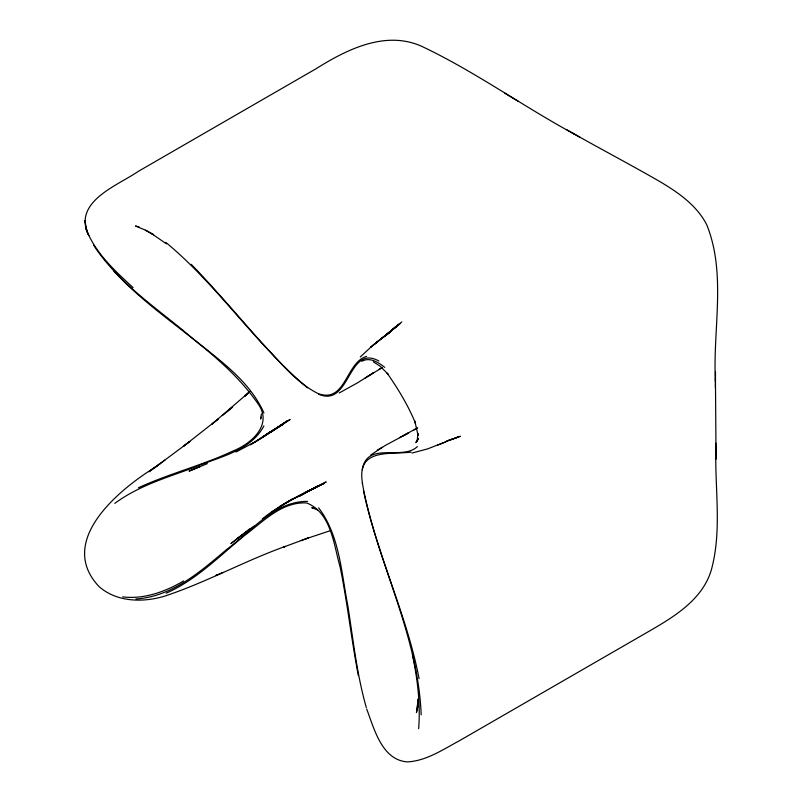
<?xml version="1.0" encoding="UTF-8"?>
<svg xmlns="http://www.w3.org/2000/svg" width="802" height="802" viewBox="0 0 802 802"><rect width="100%" height="100%" fill="white"/><g stroke="black" fill="none" stroke-linecap="round" stroke-linejoin="round"><path stroke-width="1.2" d="M715.444 378.414L716.056 459.165M715.364 387.536L715.504 372.058M715.424 381.171C712.657 329.542 726.582 274.164 706.793 224.891C696.888 205.352 678.201 192.49 659.876 181.593C630.843 164.841 601.159 149.262 571.986 132.751M417.772 701.89L417.291 710.512L418.213 698.913L416.459 712.577L417.341 708.617M418.644 728.657C420.589 703.865 417.521 678.943 412.398 654.703M261.442 413.912L260.64 419.075L261.101 417.18M362.273 469.802C366.755 440.599 402.243 461.19 417.381 446.574M417.692 707.464L418.393 705.148M418.283 438.253L417.301 441.15L417.772 433.291L418.093 435.496L414.784 421.04L415.516 423.386C408.278 405.551 398.133 388.93 387.145 373.161L388.028 374.213L380.469 366.424L373.361 361.852M263.918 425.882C250.505 451.406 218.274 457.04 193.863 467.576C166.756 477.561 138.295 485.952 114.796 503.375M418.133 438.443L415.887 442.604L417.952 439.095M360.278 356.96L373.431 344.78L387.567 333.702L370.514 347.406L399.887 323.848L381.501 338.675L389.531 331.978L386.524 334.514M249.783 391.556L244.67 396.298L249.452 391.957M385.742 335.737L395.707 326.725M250.244 391.236L212.099 424.037L218.114 419.075L183.437 446.313L189.853 441.441L153.753 468.358L164.901 460.067M387.757 333.903L393.702 328.599L387.506 334.153M390.724 331.226L398.744 324.239L388.649 332.95L396.739 326.103M374.855 343.757L377.852 341.231M222.365 415.546L232.59 407.045L226.605 412.007M401.852 321.893L387.426 333.782M240.62 536.297L249.633 528.909M370.835 454.904L385.301 445.441L408.418 433.02L399.466 437.661M240.259 536.317L230.906 543.586L246.565 531.515M237.131 538.563L254.054 526.052M262.344 518.844C281.011 504.057 302.434 493.43 323.948 483.506L290.755 500.097L270.976 512.488M160.27 463.506L148.971 471.746L155.648 466.934C119.017 489.481 56.08 541.149 99.067 586.603C116.861 602.202 142.816 602.683 164.49 596.197C205.913 582.533 244.279 561.099 285.342 546.393L283.216 547.205L308.168 537.952L300.88 540.658M279.176 426.463L250.404 444.749L264.459 436.318L287.637 420.609L256.67 441.05L236.049 451.987M271.918 431.396L290.113 419.446L263.788 436.228L282.675 424.559L268.449 433.11M365.09 378.133L373.592 372.699L357.612 382.775L339.266 392.95M381.702 367.958L367.948 376.328M301.121 495.335L309.572 490.333L299.377 496.167M377.231 450.203L382.223 447.255M265.392 434.955L274.535 429.641L267.046 433.862M379.055 369.341L382.203 367.527M414.053 429.962L416.99 428.278M299.447 496.137L318.053 485.822L302.494 494.443M284.419 503.676L314.645 487.907M183.598 580.949C165.382 591.706 144.119 599.495 122.676 596.888M402.454 436.098L417.662 427.777M299.537 495.776L326.193 481.942L307.908 491.255M299.597 495.756L316.098 486.994L306.745 491.716M361.872 361.331C369.702 356.649 378.554 362.564 384.77 367.346M166.174 593.189C196.279 579.946 219.578 555.906 244.7 535.405C263.056 521.711 282.033 501.31 306.805 503.004C331.286 512.789 333.622 544.428 340.028 566.573C347.446 602.683 351.356 639.405 358.344 675.595M138.475 487.756C169.232 473.541 202.415 465.411 233.071 450.955C250.435 444.148 271.898 425.982 259.327 405.722C221.994 350.203 158.215 319.998 113.764 270.906M223.116 572.357L215.658 575.575L217.833 574.643M412.058 453.03L427.596 448.889L457.752 437.12L451.646 439.566M207.367 463.616L189.082 471.145L200.059 466.674M437.792 445.06L445.621 441.952M456.659 437.651L460.348 436.268L452.889 438.915M306.063 538.743L329.662 530.904M449.1 440.148L451.947 439.215M446.503 440.97L451.827 439.255M366.654 356.379C345.782 362.173 345.862 404.028 317.943 393.501C295.216 382.063 279.377 360.99 262.043 343.025C238.465 316.76 215.808 289.652 191.217 264.319M411.085 452.158C388.629 454.694 356.068 448.138 362.574 483.666M135.909 598.974C172.23 596.758 200.841 571.184 227.357 548.919C251.828 530.934 274.665 501.039 307.527 501.41M318.665 394.263C350.564 407.937 347.406 343.677 378.885 361.01M314.584 508.458L311.777 507.646L317.632 509.912M139.378 227.166L135.508 225.953L145.423 230.154L153.523 234.655L145.423 230.154M566.453 129.613L579.926 137.232M574.392 134.104C523.516 106.636 476.308 72.511 424.158 47.488C387.486 29.253 347.767 48.822 316.379 68.551L138.104 171.478C117.593 185.623 73.634 201.202 87.929 234.104M518.503 101.473L504.769 93.202M151.438 233.492L166.445 243.848M307.527 387.837C255.517 344.238 218.194 285.763 165.854 242.404M133.072 287.577C114.816 270.715 95.258 253.021 86.235 229.222L88.801 235.577M318.665 507.846C339.707 535.616 341.281 572.518 347.807 605.56C353.221 639.665 356.77 674.251 366.324 707.544M93.613 245.151C116.21 280.008 150.956 304.209 182.696 330.023C211.598 355.196 247.888 376.75 263.918 413.01M366.654 708.938C374.203 728.727 381.842 760.126 407.476 761.9C426.544 760.847 443.005 749.479 459.376 740.767L648.778 631.425C674.021 616.808 702.472 599.776 711.314 570.001C722.061 530.874 714.853 489.651 715.865 449.691L715.925 452.569L715.765 443.135M85.704 226.535L86.897 230.846L84.912 220.771L85.172 222.675M419.075 678.672C406.303 611.615 374.243 549.851 362.273 482.664M363.456 490.744C379.516 566.192 418.193 636.668 421.18 714.833M287.407 502.062L279.347 506.834L292.459 499.085L287.407 502.062"/></g></svg>
